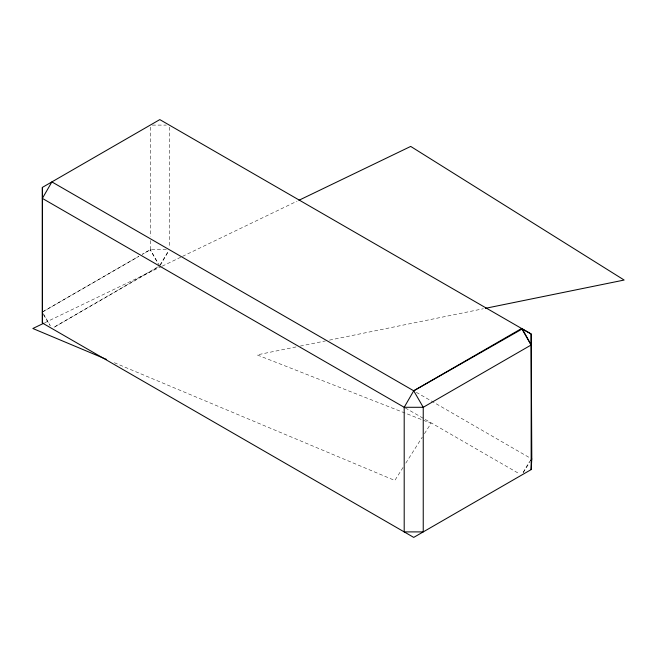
<?xml version="1.0" encoding="UTF-8"?>
<svg xmlns="http://www.w3.org/2000/svg" width="657" height="657" viewBox="0 0 657 657"><rect width="100%" height="100%" fill="white"/><g stroke="black" fill="none" stroke-linecap="round" stroke-linejoin="round"><path stroke-width="0.49" stroke-dasharray="3.29 2.46" d="M160.308 265.329L168.323 251.442M523.136 472.49L529.649 461.206M159.93 265.124L168.282 251.417M523.235 472.555L529.657 462.38M403.045 467.472L394.816 480.456L112.24 361.826M405.796 463.136L422.262 437.16M424.455 433.694L431.049 423.297L257.059 354.887L296.282 346.888M157.647 267.005L53.652 327.473L158.92 266.709M42.015 312.256L138.75 256.37L42.368 312.009M44.857 322.71L161.261 266.619M162.189 266.175L181.587 256.83M182.515 256.378L297.063 201.173M300.306 346.067L325.453 340.942M329.477 340.121L483.347 308.749M152.293 125.101L166.32 125.101M166.32 249.709L150.281 249.709L142.323 254.3L150.281 249.709L150.281 240.511M416.308 392.311L530.027 457.962M405.328 407.956L519.859 474.075M43.576 314.818L49.817 325.084M159.807 266.2L150.281 249.709L157.967 263.408M43.37 313.742L50.392 325.897M169.325 127.138L169.325 247.664M150.281 127.138L150.281 236.43"/><path stroke-width="0.99" d="M42.368 187.401L42.368 323.006L413.721 537.401L531.152 469.599L531.8 458.988L531.152 333.994L159.807 119.599L42.368 187.401L42.368 323.006M413.721 390.8L404.195 407.291L404.195 531.899L423.239 531.899L423.239 407.291L413.721 390.8L51.895 181.907L42.368 198.398L404.195 407.291L423.239 407.291L531.152 344.991L522.307 328.911L413.721 390.8L521.633 328.5L531.152 344.991M530.733 460.688L531.8 458.988M43.937 323.162L32.85 328.5L106.565 359.445M298.91 200.286L410.699 146.421L624.15 280.046L485.359 308.338M522.307 328.911L531.152 333.994L531.152 469.599"/></g></svg>
